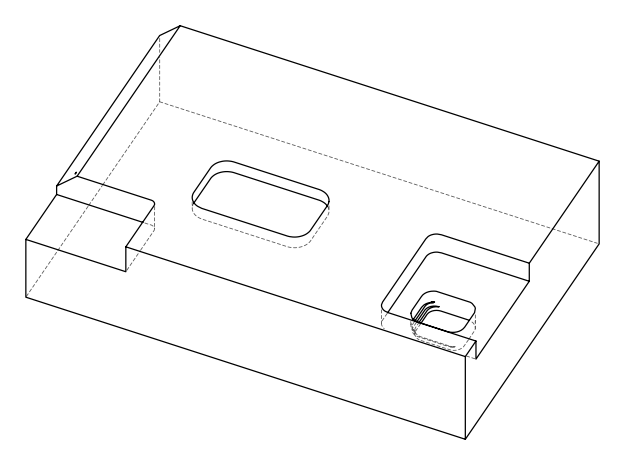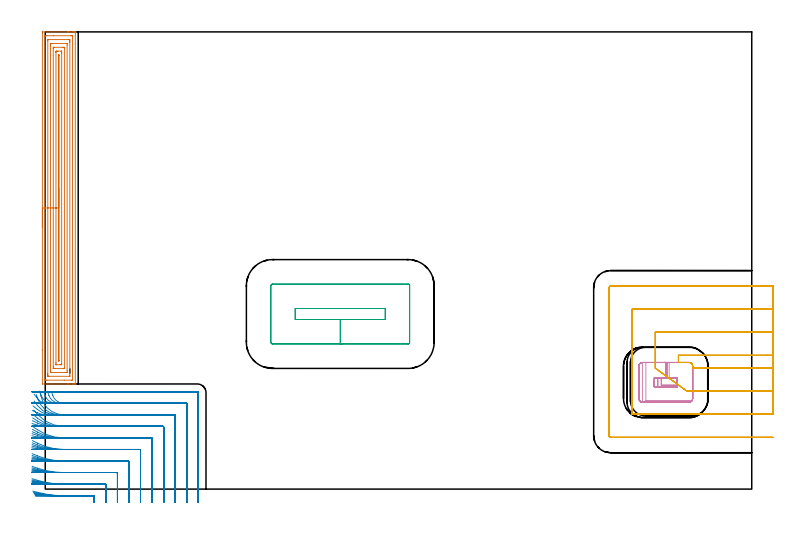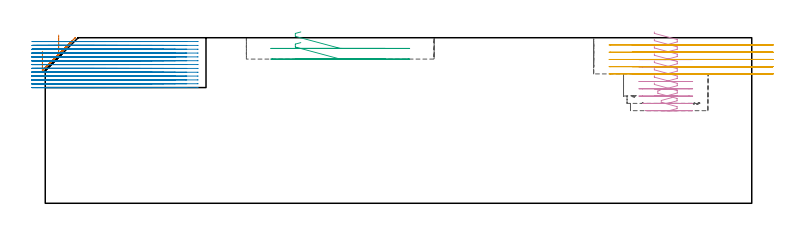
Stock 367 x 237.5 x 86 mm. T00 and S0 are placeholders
(PLAN: 5 operations, 3 tool changes, 51.9 min)
(1 AREA_MILL | FG_CHAMFER_SURFACE | UGT0205_001 | 10.43 min | 27840 mm3)
(2 MILL_CORNER_NOTCH_RECTANGULAR | CORNER_NOTCH_RECTANGULAR | NXT0201_009 | Follow Part, ap 2, ae 75% | 26.3 min | 116887 mm3)
(3 MILL_RECTANGULAR_POCKET | POCKET_RECTANGULAR_STRAIGHT | UGT0201_109 | Follow Part, ap 6.35, ae 75% | 1.56 min | 59420 mm3)
(4 MILL_RECTANGULAR_POCKET_1 | POCKET_RECTANGULAR_STRAIGHT_1 | UGT0201_010 | Follow Part, ap 4, ae 75% | 3.74 min | 57078 mm3)
(5 MILL_SLOT | SLOT_PARTIAL_RECTANGULAR | UGT0201_010 | Follow Part, ap 4, ae 75% | 9.85 min | 116687 mm3)
(TOOL UGT0205_001 | Chamfer Mill 20 x 3 x 45 deg. | D20 FL50 Z2)
(TOOL NXT0201_009 | ENDMILL 8mm [2P460-0800-NA 1630] | D8 FL26 Z6)
(TOOL UGT0201_109 | End Mill 25.4 mm | D25.4 FL25 Z2)
(TOOL UGT0201_010 | End Mill 16 mm | D16 FL22 Z2)
(OP 1 AREA_MILL)
G17 G21 G94 G90
T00 M6
G54
G17 G0 G90 X-1.5 Y136.05 S1061 M3
G43 Z96. H0
Z78.9
G94 G1 Y136.088 Z78.028 F250.
Y136.202 Z77.164
Y136.391 Z76.312
Y136.653 Z75.48
Y136.987 Z74.674
Y137.39 Z73.9
Y137.858 Z73.164
Y138.39 Z72.472
Y138.979 Z71.829
Y139.622 Z71.24
Y140.314 Z70.708
Y141.05 Z70.24
Y141.824 Z69.837
Y142.63 Z69.503
Y143.462 Z69.241
Y144.314 Z69.052
Y145.178 Z68.938
Y146.05 Z68.9
Y236.917
X-1.497 Y237.258 Z68.902
X-1.491 Y237.49 Z68.906
X-1.255 Y237.5 Z69.142
X11.493 Z81.888
X12.107 Z82.505
X12.382 Z82.779
X14.159 Z84.554
X14.708 Z85.107
X15.259 Z85.658
X15.568 Y237.494 Z85.96
X15.597 Y237.49 Z85.988
X15.6 Y237.362 Z86.
Y54.738
X15.597 Y54.61 Z85.988
X15.568 Y54.606 Z85.96
X15.259 Y54.6 Z85.658
X14.708 Z85.107
X14.159 Z84.554
X12.107 Z82.505
X11.493 Z81.888
X-1.256 Y54.601 Z69.141
X-1.492 Y54.61 Z68.905
X-1.499 Y54.845 Z68.899
X-1.5 Y72.221 Z68.9
Y146.05
X-0.086 Z70.314
X-0.085 Y235.135 Z70.315
X-0.084 Y235.16 Z70.316
X-0.059 Y235.49 Z70.341
X0.467 Y235.499 Z70.867
X4.242 Y235.5 Z74.642
X13.271 Z83.671
X13.797 Y235.498 Z84.197
X14.159 Y235.49 Z84.559
X14.184 Y235.135 Z84.584
X14.185 Y235.109 Z84.585
Y56.965
X14.184 Y56.94 Z84.584
X14.159 Y56.61 Z84.559
X13.633 Y56.602 Z84.033
X9.858 Y56.6 Z80.258
X0.829 Z71.229
X0.303 Y56.602 Z70.703
X-0.059 Y56.61 Z70.341
X-0.084 Y56.965 Z70.316
X-0.085 Y56.991 Z70.315
X-0.086 Y146.05 Z70.314
X1.328 Z71.728
X1.329 Y232.853 Z71.729
X1.331 Y233.354 Z71.731
X1.333 Y233.451 Z71.733
X1.335 Y233.49 Z71.735
X1.426 Y233.495 Z71.826
X1.573 Y233.499 Z71.973
X12.236 Z82.636
X12.382 Y233.497 Z82.782
X12.528 Y233.49 Z82.928
X12.765 Y233.474 Z83.165
X12.767 Y233.354 Z83.167
X12.77 Y232.964 Z83.17
X12.771 Y232.463 Z83.171
X12.772 Y232.072 Z83.172
X12.771 Y59.247 Z83.171
X12.769 Y58.746 Z83.169
X12.767 Y58.649 Z83.167
X12.765 Y58.61 Z83.165
X12.674 Y58.606 Z83.074
X12.527 Y58.601 Z82.927
X1.864 Y58.6 Z72.264
X1.718 Y58.603 Z72.118
X1.572 Y58.61 Z71.972
X1.335 Y58.626 Z71.735
X1.333 Y58.746 Z71.733
X1.33 Y59.136 Z71.73
X1.329 Y59.637 Z71.729
X1.328 Y60.028 Z71.728
Y146.05
X2.743 Z73.143
Y230.681
X2.747 Y231.431 Z73.147
X2.749 Y231.478 Z73.149
X2.782 Y231.49 Z73.182
X2.883 Y231.494 Z73.283
X3.087 Y231.498 Z73.487
X3.495 Y231.5 Z73.895
X11.043 Y231.499 Z81.443
X11.227 Y231.495 Z81.627
X11.318 Y231.49 Z81.718
X11.351 Y231.484 Z81.751
X11.357 Y230.681 Z81.757
Y61.419
X11.353 Y60.669 Z81.753
X11.351 Y60.622 Z81.751
X11.318 Y60.61 Z81.718
X11.217 Y60.606 Z81.617
X11.013 Y60.602 Z81.413
X10.605 Y60.6 Z81.005
X3.057 Y60.601 Z73.457
X2.873 Y60.605 Z73.273
X2.782 Y60.61 Z73.182
X2.749 Y60.616 Z73.149
X2.743 Y61.419 Z73.143
Y146.05
X4.157 Z74.557
Y228.899
X4.159 Y229.125 Z74.559
X4.163 Y229.354 Z74.563
X4.166 Y229.49 Z74.566
X4.234 Y229.493 Z74.634
X4.384 Y229.497 Z74.784
X4.674 Y229.5 Z75.074
X9.117 Z79.517
X9.716 Y229.497 Z80.116
X9.915 Y229.492 Z80.315
X9.929 Y229.491 Z80.329
X9.936 Y229.478 Z80.336
X9.939 Y229.4 Z80.339
X9.942 Y229.279 Z80.342
X9.943 Y229.127 Z80.343
Y228.899
Y63.201
X9.941 Y62.975 Z80.341
X9.937 Y62.746 Z80.337
X9.934 Y62.61 Z80.334
X9.866 Y62.607 Z80.266
X9.716 Y62.603 Z80.116
X9.426 Y62.6 Z79.826
X4.983 Z75.383
X4.384 Y62.603 Z74.784
X4.185 Y62.607 Z74.585
X4.171 Y62.609 Z74.571
X4.164 Y62.622 Z74.564
X4.161 Y62.7 Z74.561
X4.158 Y62.821 Z74.558
X4.157 Y63.428 Z74.557
Y146.05
X5.571 Z75.971
Y226.818
X5.573 Y227.118 Z75.973
X5.576 Y227.413 Z75.976
X5.578 Y227.478 Z75.978
X5.653 Y227.49 Z76.053
X5.783 Y227.497 Z76.183
X6.161 Y227.499 Z76.561
X6.669 Y227.5 Z77.069
X8.448 Y227.498 Z78.848
X8.512 Y227.491 Z78.912
X8.522 Y227.489 Z78.922
X8.524 Y227.47 Z78.924
X8.527 Y227.419 Z78.927
X8.528 Y227.118 Z78.928
X8.529 Y226.526 Z78.929
X8.528 Y65.282 Z78.928
X8.527 Y64.982 Z78.927
X8.524 Y64.687 Z78.924
X8.522 Y64.622 Z78.922
X8.447 Y64.61 Z78.847
X8.317 Y64.603 Z78.717
X7.939 Y64.601 Z78.339
X7.431 Y64.6 Z77.831
X5.652 Y64.602 Z76.052
X5.588 Y64.608 Z75.988
X5.578 Y64.611 Z75.978
X5.576 Y64.63 Z75.976
X5.573 Y64.681 Z75.973
X5.572 Y64.982 Z75.972
X5.571 Y65.574 Z75.971
Y146.05
X6.985 Z77.385
X6.986 Y225.336 Z77.386
X6.987 Y225.399 Z77.387
X6.991 Y225.464 Z77.391
X6.995 Y225.491 Z77.395
X7.01 Y225.493 Z77.41
X7.05 Y225.494 Z77.45
X7.098 Y225.49 Z77.498
X7.108 Y225.4 Z77.508
X7.113 Y225.336 Z77.513
X7.114 Y225.272 Z77.514
Y66.764
X7.113 Y66.701 Z77.513
X7.109 Y66.636 Z77.509
X7.105 Y66.609 Z77.505
X7.09 Y66.607 Z77.49
X7.05 Y66.606 Z77.45
X7.002 Y66.61 Z77.402
X6.992 Y66.7 Z77.392
X6.987 Y66.764 Z77.387
X6.986 Y66.828 Z77.386
X6.985 Y146.05 Z77.385
Y146.922 Z77.423
Y147.786 Z77.537
Y148.638 Z77.726
Y149.47 Z77.988
Y150.276 Z78.322
Y151.05 Z78.725
Y151.786 Z79.194
Y152.478 Z79.725
Y153.121 Z80.314
Y153.71 Z80.957
Y154.242 Z81.65
Y154.71 Z82.385
Y155.113 Z83.159
Y155.447 Z83.965
Y155.709 Z84.797
Y155.898 Z85.649
Y156.012 Z86.514
Y156.05 Z87.385
G0 Z96.
M5
M2
(OP 2 MILL_CORNER_NOTCH_RECTANGULAR)
G17 G21 G94 G90
T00 M6
G54
G17 G0 G90 X25.5 Y-7. S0 M3
G43 Z96. H1
Z84.008
G94 G1 Y-4. F250.
Y-3.796 F500.
G3 X25.104 Y-3.4 R0.4
G1 X9.579
G2 X-3.587 Y-1.77 R54.
G1 X-6.496 Y-1.039 F250.
G0 Z96.
X31.5 Y-7.
Z84.008
G1 Y-4.
Y2.204 F500.
G3 X31.104 Y2.6 R0.4
G1 X9.579
G2 X-4. Y4.561 R48.
G1 X-6.877 Y5.409 F250.
G0 Z96.
X37.5 Y-7.
Z84.008
G1 Y-4.
Y8.204 F500.
G3 X37.104 Y8.6 R0.4
G1 X9.579
G2 X-4. Y10.856 R42.
G1 X-6.839 Y11.826 F250.
G0 Z96.
X43.5 Y-7.
Z84.008
G1 Y-4.
Y14.204 F500.
G3 X43.104 Y14.6 R0.4
G1 X9.579
G2 X-4. Y17.259 R36.
G1 X-6.778 Y18.391 F250.
G0 Z96.
X49.5 Y-7.
Z84.008
G1 Y-4.
Y20.203 F500.
G3 X49.103 Y20.6 R0.4
G1 X9.579
G2 X-4. Y23.849 R30.
G1 X-6.675 Y25.207 F250.
G0 Z96.
X55.5 Y-7.
Z84.008
G1 Y-4.
Y26.203 F500.
G3 X55.103 Y26.6 R0.4
G1 X9.579
G2 X-4. Y30.811 R24.
G1 X-6.474 Y32.508 F250.
G0 Z96.
X61.5 Y-7.
Z84.008
G1 Y-4.
Y32.203 F500.
G3 X61.103 Y32.6 R0.4
G1 X9.579
G2 X-4. Y38.784 R18.
G1 X-5.969 Y41.047 F250.
G0 Z96.
X67.5 Y-7.
Z84.008
G1 Y-4.
Y38.203 F500.
G3 X67.103 Y38.6 R0.4
G1 X9.579
G2 X-2.133 Y47.985 R12.
G1 X-2.787 Y50.913 F250.
G0 Z96.
X73.5 Y-7.
Z84.008
G1 Y-4.
Y44.203 F500.
G3 X73.103 Y44.6 R0.4
G1 X9.579
G2 X3.922 Y48.601 R6.
G1 X3.422 Y50.015 F250.
G0 Z96.
X79.5 Y-7.
Z84.008
G1 Y-4.
Y50.1 F500.
G3 X79. Y50.6 R0.5
G1 X9.579
X6.579 F250.
G0 Z96.
X25.5 Y-7.
Z82.015
G1 Y-4.
Y-3.796 F500.
G3 X25.104 Y-3.4 R0.4
G1 X7.586
G2 X-3.275 Y-2.296 R54.
G1 X-6.214 Y-1.693 F250.
G0 Z96.
X31.5 Y-7.
Z82.015
G1 Y-4.
Y2.204 F500.
G3 X31.104 Y2.6 R0.4
G1 X7.586
G2 X-4. Y4.019 R48.
G1 X-6.911 Y4.743 F250.
G0 Z96.
X37.5 Y-7.
Z82.015
G1 Y-4.
Y8.204 F500.
G3 X37.104 Y8.6 R0.4
G1 X7.586
G2 X-4. Y10.23 R42.
G1 X-6.884 Y11.057 F250.
G0 Z96.
X43.5 Y-7.
Z82.015
G1 Y-4.
Y14.204 F500.
G3 X43.104 Y14.6 R0.4
G1 X7.586
G2 X-4. Y16.515 R36.
G1 X-6.84 Y17.481 F250.
G0 Z96.
X49.5 Y-7.
Z82.015
G1 Y-4.
Y20.203 F500.
G3 X49.103 Y20.6 R0.4
G1 X7.586
G2 X-4. Y22.928 R30.
G1 X-6.767 Y24.086 F250.
G0 Z96.
X55.5 Y-7.
Z82.015
G1 Y-4.
Y26.203 F500.
G3 X55.103 Y26.6 R0.4
G1 X7.586
G2 X-4. Y29.582 R24.
G1 X-6.627 Y31.03 F250.
G0 Z96.
X61.5 Y-7.
Z82.015
G1 Y-4.
Y32.203 F500.
G3 X61.103 Y32.6 R0.4
G1 X7.586
G2 X-4. Y36.824 R18.
G1 X-6.296 Y38.755 F250.
G0 Z96.
X67.5 Y-7.
Z82.015
G1 Y-4.
Y38.203 F500.
G3 X67.103 Y38.6 R0.4
G1 X7.586
G2 X-3.619 Y46.305 R12.
G1 X-4.693 Y49.106 F250.
G0 Z96.
X73.5 Y-7.
Z82.015
G1 Y-4.
Y44.203 F500.
G3 X73.103 Y44.6 R0.4
G1 X7.586
G2 X1.929 Y48.601 R6.
G1 X1.429 Y50.015 F250.
G0 Z96.
X79.5 Y-7.
Z82.015
G1 Y-4.
Y50.1 F500.
G3 X79. Y50.6 R0.5
G1 X7.586
X4.586 F250.
G0 Z96.
X25.5 Y-7.
Z80.023
G1 Y-4.
Y-3.796 F500.
G3 X25.104 Y-3.4 R0.4
G1 X5.593
G2 X-2.93 Y-2.723 R54.
G1 X-5.892 Y-2.25 F250.
G0 Z96.
X31.5 Y-7.
Z80.023
G1 Y-4.
Y2.204 F500.
G3 X31.104 Y2.6 R0.4
G1 X5.593
G2 X-4. Y3.568 R48.
G1 X-6.939 Y4.168 F250.
G0 Z96.
X37.5 Y-7.
Z80.023
G1 Y-4.
Y8.204 F500.
G3 X37.104 Y8.6 R0.4
G1 X5.593
G2 X-4. Y9.71 R42.
G1 X-6.921 Y10.395 F250.
G0 Z96.
X43.5 Y-7.
Z80.023
G1 Y-4.
Y14.204 F500.
G3 X43.104 Y14.6 R0.4
G1 X5.593
G2 X-4. Y15.902 R36.
G1 X-6.892 Y16.701 F250.
G0 Z96.
X49.5 Y-7.
Z80.023
G1 Y-4.
Y20.203 F500.
G3 X49.103 Y20.6 R0.4
G1 X5.593
G2 X-4. Y22.175 R30.
G1 X-6.842 Y23.135 F250.
G0 Z96.
X55.5 Y-7.
Z80.023
G1 Y-4.
Y26.203 F500.
G3 X55.103 Y26.6 R0.4
G1 X5.593
G2 X-4. Y28.601 R24.
G1 X-6.75 Y29.8 F250.
G0 Z96.
X61.5 Y-7.
Z80.023
G1 Y-4.
Y32.203 F500.
G3 X61.103 Y32.6 R0.4
G1 X5.593
G2 X-4. Y35.369 R18.
G1 X-6.538 Y36.968 F250.
G0 Z96.
X67.5 Y-7.
Z80.023
G1 Y-4.
Y38.203 F500.
G3 X67.103 Y38.6 R0.4
G1 X5.593
G2 X-4. Y43.391 R12.
G1 X-5.802 Y45.789 F250.
G0 Z96.
X73.5 Y-7.
Z80.023
G1 Y-4.
Y44.203 F500.
G3 X73.103 Y44.6 R0.4
G1 X5.593
G2 X-0.064 Y48.6 R6.
G1 X-0.564 Y50.014 F250.
G0 Z96.
X79.5 Y-7.
Z80.023
G1 Y-4.
Y50.1 F500.
G3 X79. Y50.6 R0.5
G1 X5.593
X2.593 F250.
G0 Z96.
X25.5 Y-7.
Z78.031
G1 Y-4.
Y-3.796 F500.
G3 X25.104 Y-3.4 R0.4
G1 X3.6
G2 X-2.596 Y-3.043 R54.
G1 X-5.576 Y-2.699 F250.
G0 Z96.
X31.5 Y-7.
Z78.031
G1 Y-4.
Y2.204 F500.
G3 X31.104 Y2.6 R0.4
G1 X3.6
G2 X-4. Y3.206 R48.
G1 X-6.962 Y3.681 F250.
G0 Z96.
X37.5 Y-7.
Z78.031
G1 Y-4.
Y8.204 F500.
G3 X37.104 Y8.6 R0.4
G1 X3.6
G2 X-4. Y9.293 R42.
G1 X-6.95 Y9.836 F250.
G0 Z96.
X43.5 Y-7.
Z78.031
G1 Y-4.
Y14.204 F500.
G3 X43.104 Y14.6 R0.4
G1 X3.6
G2 X-4. Y15.411 R36.
G1 X-6.932 Y16.045 F250.
G0 Z96.
X49.5 Y-7.
Z78.031
G1 Y-4.
Y20.203 F500.
G3 X49.103 Y20.6 R0.4
G1 X3.6
G2 X-4. Y21.579 R30.
G1 X-6.902 Y22.339 F250.
G0 Z96.
X55.5 Y-7.
Z78.031
G1 Y-4.
Y26.203 F500.
G3 X55.103 Y26.6 R0.4
G1 X3.6
G2 X-4. Y27.835 R24.
G1 X-6.846 Y28.785 F250.
G0 Z96.
X61.5 Y-7.
Z78.031
G1 Y-4.
Y32.203 F500.
G3 X61.103 Y32.6 R0.4
G1 X3.6
G2 X-4. Y34.283 R18.
G1 X-6.719 Y35.55 F250.
G0 Z96.
X67.5 Y-7.
Z78.031
G1 Y-4.
Y38.203 F500.
G3 X67.103 Y38.6 R0.4
G1 X3.6
G2 X-4. Y41.314 R12.
G1 X-6.322 Y43.214 F250.
G0 Z96.
X73.5 Y-7.
Z78.031
G1 Y-4.
Y44.203 F500.
G3 X73.103 Y44.6 R0.4
G1 X3.6
G2 X-1.877 Y48.151 R6.
G1 X-3.101 Y50.89 F250.
G0 Z96.
X79.5 Y-7.
Z78.031
G1 Y-4.
Y50.1 F500.
G3 X79. Y50.6 R0.5
G1 X3.6
X0.6 F250.
G0 Z96.
X25.5 Y-7.
Z76.038
G1 Y-4.
Y-3.796 F500.
G3 X25.104 Y-3.4 R0.4
G1 X0.819
G2 X-2.241 Y-3.313 R54.
G1 X-5.236 Y-3.143 F250.
G0 Z96.
X31.5 Y-7.
Z76.038
G1 Y-4.
Y2.204 F500.
G3 X31.104 Y2.6 R0.4
G1 X0.819
G2 X-4. Y2.842 R48.
G1 X-6.985 Y3.144 F250.
G0 Z96.
X37.5 Y-7.
Z76.038
G1 Y-4.
Y8.204 F500.
G3 X37.104 Y8.6 R0.4
G1 X0.819
G2 X-4. Y8.877 R42.
G1 X-6.98 Y9.222 F250.
G0 Z96.
X43.5 Y-7.
Z76.038
G1 Y-4.
Y14.204 F500.
G3 X43.104 Y14.6 R0.4
G1 X0.819
G2 X-4. Y14.924 R36.
G1 X-6.973 Y15.325 F250.
G0 Z96.
X49.5 Y-7.
Z76.038
G1 Y-4.
Y20.203 F500.
G3 X49.103 Y20.6 R0.4
G1 X0.819
G2 X-4. Y20.99 R30.
G1 X-6.961 Y21.471 F250.
G0 Z96.
X55.5 Y-7.
Z76.038
G1 Y-4.
Y26.203 F500.
G3 X55.103 Y26.6 R0.4
G1 X0.819
G2 X-4. Y27.089 R24.
G1 X-6.939 Y27.691 F250.
G0 Z96.
X61.5 Y-7.
Z76.038
G1 Y-4.
Y32.203 F500.
G3 X61.103 Y32.6 R0.4
G1 X0.819
G2 X-4. Y33.257 R18.
G1 X-6.891 Y34.06 F250.
G0 Z96.
X67.5 Y-7.
Z76.038
G1 Y-4.
Y38.203 F500.
G3 X67.103 Y38.6 R0.4
G1 X0.819
G2 X-4. Y39.61 R12.
G1 X-6.748 Y40.815 F250.
G0 Z96.
X73.5 Y-7.
Z76.038
G1 Y-4.
Y44.203 F500.
G3 X73.103 Y44.6 R0.4
G1 X0.819
G2 X-3.914 Y46.911 R6.
G1 X-5.758 Y49.277 F250.
G0 Z96.
X79.5 Y-7.
Z76.038
G1 Y-4.
Y50.1 F500.
G3 X79. Y50.6 R0.5
G1 X0.819
X-2.181 F250.
G0 Z96.
X25.5 Y-7.
Z74.046
G1 Y-4.
Y-3.796 F500.
G3 X25.104 Y-3.4 R0.4
G1 X-2.107
X-5.107 F250.
G0 Z96.
X31.5 Y-7.
Z74.046
G1 Y-4.
Y2.204 F500.
G3 X31.104 Y2.6 R0.4
G1 X-3.129
G2 X-4. Y2.608 R48.
G1 X-7. Y2.662 F250.
G0 Z96.
X37.5 Y-7.
Z74.046
G1 Y-4.
Y8.204 F500.
G3 X37.104 Y8.6 R0.4
G1 X-3.129
G2 X-4. Y8.609 R42.
G1 X-6.999 Y8.671 F250.
G0 Z96.
X43.5 Y-7.
Z74.046
G1 Y-4.
Y14.204 F500.
G3 X43.104 Y14.6 R0.4
G1 X-3.129
G2 X-4. Y14.611 R36.
G1 X-6.999 Y14.683 F250.
G0 Z96.
X49.5 Y-7.
Z74.046
G1 Y-4.
Y20.203 F500.
G3 X49.103 Y20.6 R0.4
G1 X-3.129
G2 X-4. Y20.613 R30.
G1 X-6.999 Y20.7 F250.
G0 Z96.
X55.5 Y-7.
Z74.046
G1 Y-4.
Y26.203 F500.
G3 X55.103 Y26.6 R0.4
G1 X-3.129
G2 X-4. Y26.616 R24.
G1 X-6.998 Y26.725 F250.
G0 Z96.
X61.5 Y-7.
Z74.046
G1 Y-4.
Y32.203 F500.
G3 X61.103 Y32.6 R0.4
G1 X-3.129
G2 X-4. Y32.621 R18.
G1 X-6.996 Y32.766 F250.
G0 Z96.
X67.5 Y-7.
Z74.046
G1 Y-4.
Y38.203 F500.
G3 X67.103 Y38.6 R0.4
G1 X-3.129
G2 X-4. Y38.632 R12.
G1 X-6.992 Y38.849 F250.
G0 Z96.
X73.5 Y-7.
Z74.046
G1 Y-4.
Y44.203 F500.
G3 X73.103 Y44.6 R0.4
G1 X-3.129
G2 X-4. Y44.664 R6.
G1 X-6.968 Y45.099 F250.
G0 Z96.
X79.5 Y-7.
Z74.046
G1 Y-4.
Y50.1 F500.
G3 X79. Y50.6 R0.5
G1 X-3.129
X-6.129 F250.
G0 Z96.
X25.5 Y-7.
Z72.054
G1 Y-4.
Y-3.796 F500.
G3 X25.104 Y-3.4 R0.4
G1 X-2.107
X-5.107 F250.
G0 Z96.
X31.5 Y-7.
Z72.054
G1 Y-4.
Y2.204 F500.
G3 X31.104 Y2.6 R0.4
G1 X25.104
X-4.
X-7. Y2.602 F250.
G0 Z96.
X37.5 Y-7.
Z72.054
G1 Y-4.
Y8.204 F500.
G3 X37.104 Y8.6 R0.4
G1 X31.104
X-4.
X-7. Y8.602 F250.
G0 Z96.
X43.5 Y-7.
Z72.054
G1 Y-4.
Y14.204 F500.
G3 X43.104 Y14.6 R0.4
G1 X37.104
X-4.
X-7. Y14.602 F250.
G0 Z96.
X49.5 Y-7.
Z72.054
G1 Y-4.
Y20.203 F500.
G3 X49.103 Y20.6 R0.4
G1 X43.104
X-4.
X-7. Y20.603 F250.
G0 Z96.
X55.5 Y-7.
Z72.054
G1 Y-4.
Y26.203 F500.
G3 X55.103 Y26.6 R0.4
G1 X49.103
X-4.
X-7. Y26.603 F250.
G0 Z96.
X61.5 Y-7.
Z72.054
G1 Y-4.
Y32.203 F500.
G3 X61.103 Y32.6 R0.4
G1 X55.103
X-4.
X-7. Y32.604 F250.
G0 Z96.
X67.5 Y-7.
Z72.054
G1 Y-4.
Y38.203 F500.
G3 X67.103 Y38.6 R0.4
G1 X61.103
X-4.
X-7. Y38.606 F250.
G0 Z96.
X73.5 Y-7.
Z72.054
G1 Y-4.
Y44.203 F500.
G3 X73.103 Y44.6 R0.4
G1 X67.103
X-4.
X-7. Y44.613 F250.
G0 Z96.
X79.5 Y-7.
Z72.054
G1 Y-4.
Y50.1 F500.
G3 X79. Y50.6 R0.5
G1 X-3.975
X-6.975 F250.
G0 Z96.
X25.5 Y-7.
Z70.062
G1 Y-4.
Y-3.796 F500.
G3 X25.104 Y-3.4 R0.4
G1 X-2.107
X-5.107 F250.
G0 Z96.
X31.5 Y-7.
Z70.062
G1 Y-4.
Y2.204 F500.
G3 X31.104 Y2.6 R0.4
G1 X-4.
X-7. F250.
G0 Z96.
X37.5 Y-7.
Z70.062
G1 Y-4.
Y8.204 F500.
G3 X37.104 Y8.6 R0.4
G1 X-4.
X-7. F250.
G0 Z96.
X43.5 Y-7.
Z70.062
G1 Y-4.
Y14.204 F500.
G3 X43.104 Y14.6 R0.4
G1 X-4.
X-7. F250.
G0 Z96.
X49.5 Y-7.
Z70.062
G1 Y-4.
Y20.203 F500.
G3 X49.103 Y20.6 R0.4
G1 X-4.
X-7. F250.
G0 Z96.
X55.5 Y-7.
Z70.062
G1 Y-4.
Y26.203 F500.
G3 X55.103 Y26.6 R0.4
G1 X-4.
X-7. F250.
G0 Z96.
X61.5 Y-7.
Z70.062
G1 Y-4.
Y32.203 F500.
G3 X61.103 Y32.6 R0.4
G1 X-4.
X-7. F250.
G0 Z96.
X67.5 Y-7.
Z70.062
G1 Y-4.
Y38.203 F500.
G3 X67.103 Y38.6 R0.4
G1 X-4.
X-7. F250.
G0 Z96.
X73.5 Y-7.
Z70.062
G1 Y-4.
Y44.203 F500.
G3 X73.103 Y44.6 R0.4
G1 X-4.
X-7. F250.
G0 Z96.
X79.5 Y-7.
Z70.062
G1 Y-4.
Y50.1 F500.
G3 X79. Y50.6 R0.5
G1 X-4.
X-7. F250.
G0 Z96.
X25.5 Y-7.
Z68.069
G1 Y-4.
Y-3.796 F500.
G3 X25.104 Y-3.4 R0.4
G1 X-2.107
X-5.107 F250.
G0 Z96.
X31.5 Y-7.
Z68.069
G1 Y-4.
Y2.204 F500.
G3 X31.104 Y2.6 R0.4
G1 X-4.
X-7. F250.
G0 Z96.
X37.5 Y-7.
Z68.069
G1 Y-4.
Y8.204 F500.
G3 X37.104 Y8.6 R0.4
G1 X-4.
X-7. F250.
G0 Z96.
X43.5 Y-7.
Z68.069
G1 Y-4.
Y14.204 F500.
G3 X43.104 Y14.6 R0.4
G1 X-4.
X-7. F250.
G0 Z96.
X49.5 Y-7.
Z68.069
G1 Y-4.
Y20.203 F500.
G3 X49.103 Y20.6 R0.4
G1 X-4.
X-7. F250.
G0 Z96.
X55.5 Y-7.
Z68.069
G1 Y-4.
Y26.203 F500.
G3 X55.103 Y26.6 R0.4
G1 X-4.
X-7. F250.
G0 Z96.
X61.5 Y-7.
Z68.069
G1 Y-4.
Y32.203 F500.
G3 X61.103 Y32.6 R0.4
G1 X-4.
X-7. F250.
G0 Z96.
X67.5 Y-7.
Z68.069
G1 Y-4.
Y38.203 F500.
G3 X67.103 Y38.6 R0.4
G1 X-4.
X-7. F250.
G0 Z96.
X73.5 Y-7.
Z68.069
G1 Y-4.
Y44.203 F500.
G3 X73.103 Y44.6 R0.4
G1 X-4.
X-7. F250.
G0 Z96.
X79.5 Y-7.
Z68.069
G1 Y-4.
Y50.1 F500.
G3 X79. Y50.6 R0.5
G1 X-4.
X-7. F250.
G0 Z96.
X25.5 Y-7.
Z66.077
G1 Y-4.
Y-3.796 F500.
G3 X25.104 Y-3.4 R0.4
G1 X-2.107
X-5.107 F250.
G0 Z96.
X31.5 Y-7.
Z66.077
G1 Y-4.
Y2.204 F500.
G3 X31.104 Y2.6 R0.4
G1 X-4.
X-7. F250.
G0 Z96.
X37.5 Y-7.
Z66.077
G1 Y-4.
Y8.204 F500.
G3 X37.104 Y8.6 R0.4
G1 X-4.
X-7. F250.
G0 Z96.
X43.5 Y-7.
Z66.077
G1 Y-4.
Y14.204 F500.
G3 X43.104 Y14.6 R0.4
G1 X-4.
X-7. F250.
G0 Z96.
X49.5 Y-7.
Z66.077
G1 Y-4.
Y20.203 F500.
G3 X49.103 Y20.6 R0.4
G1 X-4.
X-7. F250.
G0 Z96.
X55.5 Y-7.
Z66.077
G1 Y-4.
Y26.203 F500.
G3 X55.103 Y26.6 R0.4
G1 X-4.
X-7. F250.
G0 Z96.
X61.5 Y-7.
Z66.077
G1 Y-4.
Y32.203 F500.
G3 X61.103 Y32.6 R0.4
G1 X-4.
X-7. F250.
G0 Z96.
X67.5 Y-7.
Z66.077
G1 Y-4.
Y38.203 F500.
G3 X67.103 Y38.6 R0.4
G1 X-4.
X-7. F250.
G0 Z96.
X73.5 Y-7.
Z66.077
G1 Y-4.
Y44.203 F500.
G3 X73.103 Y44.6 R0.4
G1 X-4.
X-7. F250.
G0 Z96.
X79.5 Y-7.
Z66.077
G1 Y-4.
Y50.1 F500.
G3 X79. Y50.6 R0.5
G1 X-4.
X-7. F250.
G0 Z96.
X25.5 Y-7.
Z64.085
G1 Y-4.
Y-3.796 F500.
G3 X25.104 Y-3.4 R0.4
G1 X-2.107
X-5.107 F250.
G0 Z96.
X31.5 Y-7.
Z64.085
G1 Y-4.
Y2.204 F500.
G3 X31.104 Y2.6 R0.4
G1 X-4.
X-7. F250.
G0 Z96.
X37.5 Y-7.
Z64.085
G1 Y-4.
Y8.204 F500.
G3 X37.104 Y8.6 R0.4
G1 X-4.
X-7. F250.
G0 Z96.
X43.5 Y-7.
Z64.085
G1 Y-4.
Y14.204 F500.
G3 X43.104 Y14.6 R0.4
G1 X-4.
X-7. F250.
G0 Z96.
X49.5 Y-7.
Z64.085
G1 Y-4.
Y20.203 F500.
G3 X49.103 Y20.6 R0.4
G1 X-4.
X-7. F250.
G0 Z96.
X55.5 Y-7.
Z64.085
G1 Y-4.
Y26.203 F500.
G3 X55.103 Y26.6 R0.4
G1 X-4.
X-7. F250.
G0 Z96.
X61.5 Y-7.
Z64.085
G1 Y-4.
Y32.203 F500.
G3 X61.103 Y32.6 R0.4
G1 X-4.
X-7. F250.
G0 Z96.
X67.5 Y-7.
Z64.085
G1 Y-4.
Y38.203 F500.
G3 X67.103 Y38.6 R0.4
G1 X-4.
X-7. F250.
G0 Z96.
X73.5 Y-7.
Z64.085
G1 Y-4.
Y44.203 F500.
G3 X73.103 Y44.6 R0.4
G1 X-4.
X-7. F250.
G0 Z96.
X79.5 Y-7.
Z64.085
G1 Y-4.
Y50.1 F500.
G3 X79. Y50.6 R0.5
G1 X-4.
X-7. F250.
G0 Z96.
X25.5 Y-7.
Z62.092
G1 Y-4.
Y-3.796 F500.
G3 X25.104 Y-3.4 R0.4
G1 X-2.107
X-5.107 F250.
G0 Z96.
X31.5 Y-7.
Z62.092
G1 Y-4.
Y2.204 F500.
G3 X31.104 Y2.6 R0.4
G1 X-4.
X-7. F250.
G0 Z96.
X37.5 Y-7.
Z62.092
G1 Y-4.
Y8.204 F500.
G3 X37.104 Y8.6 R0.4
G1 X-4.
X-7. F250.
G0 Z96.
X43.5 Y-7.
Z62.092
G1 Y-4.
Y14.204 F500.
G3 X43.104 Y14.6 R0.4
G1 X-4.
X-7. F250.
G0 Z96.
X49.5 Y-7.
Z62.092
G1 Y-4.
Y20.203 F500.
G3 X49.103 Y20.6 R0.4
G1 X-4.
X-7. F250.
G0 Z96.
X55.5 Y-7.
Z62.092
G1 Y-4.
Y26.203 F500.
G3 X55.103 Y26.6 R0.4
G1 X-4.
X-7. F250.
G0 Z96.
X61.5 Y-7.
Z62.092
G1 Y-4.
Y32.203 F500.
G3 X61.103 Y32.6 R0.4
G1 X-4.
X-7. F250.
G0 Z96.
X67.5 Y-7.
Z62.092
G1 Y-4.
Y38.203 F500.
G3 X67.103 Y38.6 R0.4
G1 X-4.
X-7. F250.
G0 Z96.
X73.5 Y-7.
Z62.092
G1 Y-4.
Y44.203 F500.
G3 X73.103 Y44.6 R0.4
G1 X-4.
X-7. F250.
G0 Z96.
X79.5 Y-7.
Z62.092
G1 Y-4.
Y50.1 F500.
G3 X79. Y50.6 R0.5
G1 X-4.
X-7. F250.
G0 Z96.
X25.5 Y-7.
Z60.1
G1 Y-4.
Y-3.796 F500.
G3 X25.104 Y-3.4 R0.4
G1 X-2.107
X-5.107 F250.
G0 Z96.
X31.5 Y-7.
Z60.1
G1 Y-4.
Y2.204 F500.
G3 X31.104 Y2.6 R0.4
G1 X-4.
X-7. F250.
G0 Z96.
X37.5 Y-7.
Z60.1
G1 Y-4.
Y8.204 F500.
G3 X37.104 Y8.6 R0.4
G1 X-4.
X-7. F250.
G0 Z96.
X43.5 Y-7.
Z60.1
G1 Y-4.
Y14.204 F500.
G3 X43.104 Y14.6 R0.4
G1 X-4.
X-7. F250.
G0 Z96.
X49.5 Y-7.
Z60.1
G1 Y-4.
Y20.203 F500.
G3 X49.103 Y20.6 R0.4
G1 X-4.
X-7. F250.
G0 Z96.
X55.5 Y-7.
Z60.1
G1 Y-4.
Y26.203 F500.
G3 X55.103 Y26.6 R0.4
G1 X-4.
X-7. F250.
G0 Z96.
X61.5 Y-7.
Z60.1
G1 Y-4.
Y32.203 F500.
G3 X61.103 Y32.6 R0.4
G1 X-4.
X-7. F250.
G0 Z96.
X67.5 Y-7.
Z60.1
G1 Y-4.
Y38.203 F500.
G3 X67.103 Y38.6 R0.4
G1 X-4.
X-7. F250.
G0 Z96.
X73.5 Y-7.
Z60.1
G1 Y-4.
Y44.203 F500.
G3 X73.103 Y44.6 R0.4
G1 X-4.
X-7. F250.
G0 Z96.
X79.5 Y-7.
Z60.1
G1 Y-4.
Y50.1 F500.
G3 X79. Y50.6 R0.5
G1 X-4.
X-7. F250.
G0 Z96.
M5
M2
(OP 3 MILL_RECTANGULAR_POCKET)
G17 G21 G94 G90
T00 M6
G54
G17 G0 G90 X132.759 Y93.8 S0 M3
G43 Z96. H0
Z89.
G94 G1 X129.9 Z88.234 F250.
Y88.1 Z86.707
X153.25 Z80.45
X176.6 F500.
Y93.8
X129.9
Y88.1
X153.25
Y75.4
X188.5
G3 X189.3 Y76.2 R0.8
G1 Y105.7
G3 X188.5 Y106.5 R0.8
G1 X118.
G3 X117.2 Y105.7 R0.8
G1 Y76.2
G3 X118. Y75.4 R0.8
G1 X153.25
X154.25
G0 X132.759 Y93.8 Z83.45
G1 X129.9 Z82.684 F250.
Y88.1 Z81.157
X153.25 Z74.9
X176.6 F500.
Y93.8
X129.9
Y88.1
X153.25
Y75.4
X188.5
G3 X189.3 Y76.2 R0.8
G1 Y105.7
G3 X188.5 Y106.5 R0.8
G1 X118.
G3 X117.2 Y105.7 R0.8
G1 Y76.2
G3 X118. Y75.4 R0.8
G1 X153.25
X154.25
G0 Z96.
M5
M2
(OP 4 MILL_RECTANGULAR_POCKET_1)
G17 G21 G94 G90
T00 M6
G54
G17 G0 G90 X316.4 Y55.891 S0 M3
G43 Z96. H0
Z89.
G94 G1 Y53.1 Z88.252 F250.
X328.3 Z85.064
Y57.8 Z83.804
X322.35 Z82.21
X316.4 F500.
Y53.1
X328.3
Y57.8
X322.35
Y65.8
X310.3
G3 X308.4 Y63.9 R1.9
G1 Y47.
G3 X310.3 Y45.1 R1.9
G1 X334.4
G3 X336.3 Y47. R1.9
G1 Y63.9
G3 X334.4 Y65.8 R1.9
G1 X322.35
X321.35
G0 X316.4 Y55.891 Z85.21
G1 Y53.1 Z84.462 F250.
X328.3 Z81.274
Y57.8 Z80.014
X322.35 Z78.42
X316.4 F500.
Y53.1
X328.3
Y57.8
X322.35
Y65.8
X310.3
G3 X308.4 Y63.9 R1.9
G1 Y47.
G3 X310.3 Y45.1 R1.9
G1 X334.4
G3 X336.3 Y47. R1.9
G1 Y63.9
G3 X334.4 Y65.8 R1.9
G1 X322.35
X321.35
G0 X316.4 Y55.891 Z81.42
G1 Y53.1 Z80.672 F250.
X328.3 Z77.484
Y57.8 Z76.224
X322.35 Z74.63
X316.4 F500.
Y53.1
X328.3
Y57.8
X322.35
Y65.8
X310.3
G3 X308.4 Y63.9 R1.9
G1 Y47.
G3 X310.3 Y45.1 R1.9
G1 X334.4
G3 X336.3 Y47. R1.9
G1 Y63.9
G3 X334.4 Y65.8 R1.9
G1 X322.35
X321.35
G0 X316.4 Y55.891 Z77.63
G1 Y53.1 Z76.882 F250.
X328.3 Z73.694
Y57.8 Z72.434
X322.35 Z70.84
X316.4 F500.
Y53.1
X328.3
Y57.8
X322.35
Y65.8
X310.3
G3 X308.4 Y63.9 R1.9
G1 Y47.
G3 X310.3 Y45.1 R1.9
G1 X334.4
G3 X336.3 Y47. R1.9
G1 Y63.9
G3 X334.4 Y65.8 R1.9
G1 X322.35
X321.35
G0 X316.4 Y55.891 Z73.84
G1 Y53.1 Z73.092 F250.
X328.3 Z69.904
Y57.8 Z68.644
X322.35 Z67.05
X316.4 F500.
Y53.1
X328.3
Y57.8
X322.35
Y65.8
X310.3
G3 X308.4 Y63.9 R1.9
G1 Y47.
G3 X310.3 Y45.1 R1.9
G1 X334.4
G3 X336.3 Y47. R1.9
G1 Y63.9
G3 X334.4 Y65.8 R1.9
G1 X322.35
X321.35
G0 X316.4 Y55.891 Z70.05
G1 Y53.1 Z69.302 F250.
X328.3 Z66.114
Y57.8 Z64.854
X322.35 Z63.26
X316.4 F500.
Y53.1
X328.3
Y57.8
X322.35
Y65.8
X310.3
G3 X308.4 Y63.9 R1.9
G1 Y47.
G3 X310.3 Y45.1 R1.9
G1 X334.4
G3 X336.3 Y47. R1.9
G1 Y63.9
G3 X334.4 Y65.8 R1.9
G1 X322.35
X321.35
G0 X316.4 Y55.891 Z66.26
G1 Y53.1 Z65.512 F250.
X328.3 Z62.324
Y57.8 Z61.064
X322.35 Z59.47
X316.4 F500.
Y53.1
X328.3
Y57.8
X322.35
Y65.8
X310.3
G3 X308.4 Y63.9 R1.9
G1 Y47.
G3 X310.3 Y45.1 R1.9
G1 X334.4
G3 X336.3 Y47. R1.9
G1 Y63.9
G3 X334.4 Y65.8 R1.9
G1 X322.35
X321.35
G0 X316.4 Y55.891 Z62.47
G1 Y53.1 Z61.722 F250.
X328.3 Z58.534
Y57.8 Z57.274
X322.35 Z55.68
X316.4 F500.
Y53.1
X328.3
Y57.8
X322.35
Y65.8
X310.3
G3 X308.4 Y63.9 R1.9
G1 Y47.
G3 X310.3 Y45.1 R1.9
G1 X334.4
G3 X336.3 Y47. R1.9
G1 Y63.9
G3 X334.4 Y65.8 R1.9
G1 X322.35
X321.35
G0 X319.419 Y57.728 Z58.68
G1 X318.209 Z58.356 F250.
Y53.172 Z57.135
X328.222 Z54.452
Y57.728 Z53.232
X323.216 Z51.89
X318.209 F500.
Y53.172
X328.222
Y57.728
X323.216
Y65.728
X310.509 Y65.725
X310.209 Y65.709
Y45.178
X334.819 Y45.182
X335.398 Y45.484
G3 X336.211 Y46.939 R1.818
G1 X336.227 Y47.187
X336.223 Y63.712
X336.171 Y64.422
X335.902 Y64.916
G3 X334.441 Y65.714 R1.797
G1 X334.191 Y65.726
X323.216 Y65.728
X322.216
G0 X325.543 Y57.728 Z54.89
G1 X319.994 Y57.727 Z53.403 F250.
Y54.002 Z52.405
X328.222 Z50.201
Y57.728 Z49.202
X324.108 Y57.727 Z48.1
X319.994 F500.
Y54.002
X328.222
Y57.728
X324.108 Y57.727
Y65.727
X311.998 Y65.718
X311.999 Y46.002
X335.64
X335.931 Y46.028
X336.171 Y46.508
X336.211 Y46.914
X336.223 Y63.712
X336.171 Y64.422
X335.902 Y64.916
G3 X334.441 Y65.714 R1.797
G1 X334.191 Y65.726
X324.108 Y65.727
X323.108
G0 Z96.
M5
M2
(OP 5 MILL_SLOT)
G17 G21 G94 G90
T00 M6
G54
G17 G0 G90 X378. Y69.5 S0 M3
G43 Z96. H0
Z82.24
G94 G1 X375. F250.
X328.9 F500.
Y65.8
X334.4 Y65.808
X334.552 Y65.794
G2 X335.066 Y65.679 R1.985
X335.287 Y65.576 R1.79
X335.69 Y65.296 R1.882
G1 X335.746 Y65.244
X335.833 Y65.155
X335.953 Y65.002
X335.988 Y64.949
X336.134 Y64.685
G2 X336.302 Y64.026 R2.202
G1 X336.312 Y63.812
X336.3 Y62.9
X375.
X378. F250.
Y81.5
X375.
X316.9 F500.
Y65.8
Y62.8 F250.
X333.3 Y50.9 F500.
X336.3 F250.
X375. F500.
X378. F250.
Y93.5
X375.
X304.9 F500.
Y38.9
X375.
X378. F250.
Y105.5
X375.
X293.7 F500.
G3 X292.9 Y104.7 R0.8
G1 Y27.7
G3 X293.7 Y26.9 R0.8
G1 X375.
X378. F250.
G0 Y69.5 Z78.48
G1 X375.
X328.9 F500.
Y65.8
X334.4 Y65.808
X334.552 Y65.794
G2 X335.209 Y65.616 R1.868
G1 X335.331 Y65.552
X335.427 Y65.496
G2 X335.613 Y65.362 R1.882
G1 X335.914 Y65.06
G2 X336.201 Y64.507 R3.538
G1 X336.234 Y64.398
X336.312 Y63.812
X336.3 Y62.9
X375.
X378. F250.
Y81.5
X375.
X316.9 F500.
Y65.8
Y62.8 F250.
X333.3 Y50.9 F500.
X336.3 F250.
X375. F500.
X378. F250.
Y93.5
X375.
X304.9 F500.
Y38.9
X375.
X378. F250.
Y105.5
X375.
X293.7 F500.
G3 X292.9 Y104.7 R0.8
G1 Y27.7
G3 X293.7 Y26.9 R0.8
G1 X375.
X378. F250.
G0 Y69.5 Z74.72
G1 X375.
X328.9 F500.
Y65.8
X334.4 Y65.808
X334.566 Y65.792
X334.663 Y65.782
G2 X335.101 Y65.663 R1.868
G1 X335.206 Y65.616
X335.559 Y65.416
X335.912 Y65.062
G2 X336.148 Y64.63 R3.512
X336.226 Y64.445 R3.538
G1 X336.312 Y63.818
X336.3 Y63.277
Y62.9
X375.
X378. F250.
Y81.5
X375.
X316.9 F500.
Y65.8
Y62.8 F250.
X333.3 Y50.9 F500.
X336.3 F250.
X375. F500.
X378. F250.
Y93.5
X375.
X304.9 F500.
Y38.9
X375.
X378. F250.
Y105.5
X375.
X293.7 F500.
G3 X292.9 Y104.7 R0.8
G1 Y27.7
G3 X293.7 Y26.9 R0.8
G1 X375.
X378. F250.
G0 Y69.5 Z70.96
G1 X375.
X328.9 F500.
Y65.8
X334.4 Y65.808
X334.566 Y65.792
X334.694 Y65.777
G2 X335.202 Y65.616 R1.84
G1 X335.559 Y65.416
X335.744 Y65.233
X335.913 Y65.06
G2 X336.226 Y64.445 R3.512
G1 X336.312 Y63.818
X336.3 Y63.277
Y62.9
X375.
X378. F250.
Y81.5
X375.
X316.9 F500.
Y65.8
Y62.8 F250.
X333.3 Y50.9 F500.
X336.3 F250.
X375. F500.
X378. F250.
Y93.5
X375.
X304.9 F500.
Y38.9
X375.
X378. F250.
Y105.5
X375.
X293.7 F500.
G3 X292.9 Y104.7 R0.8
G1 Y27.7
G3 X293.7 Y26.9 R0.8
G1 X375.
X378. F250.
G0 Y69.5 Z67.2
G1 X375.
X328.9 F500.
Y65.8
X334.4 Y65.808
X334.531 Y65.796
G2 X334.877 Y65.738 R1.91
X335.202 Y65.616 R1.84
G1 X335.559 Y65.416
X335.744 Y65.233
X335.915 Y65.059
G2 X336.02 Y64.883 R3.52
G1 X336.092 Y64.746
X336.156 Y64.613
X336.222 Y64.456
X336.236 Y64.389
X336.272 Y64.18
G2 X336.311 Y63.744 R4.028
G1 X336.3 Y63.277
Y62.9
X375.
X378. F250.
Y81.5
X375.
X316.9 F500.
Y65.8
Y62.8 F250.
X333.3 Y50.9 F500.
X336.3 F250.
X375. F500.
X378. F250.
Y93.5
X375.
X304.9 F500.
Y38.9
X375.
X378. F250.
Y105.5
X375.
X293.7 F500.
G3 X292.9 Y104.7 R0.8
G1 Y27.7
G3 X293.7 Y26.9 R0.8
G1 X375.
X378. F250.
G0 Z96.
M5
M2
